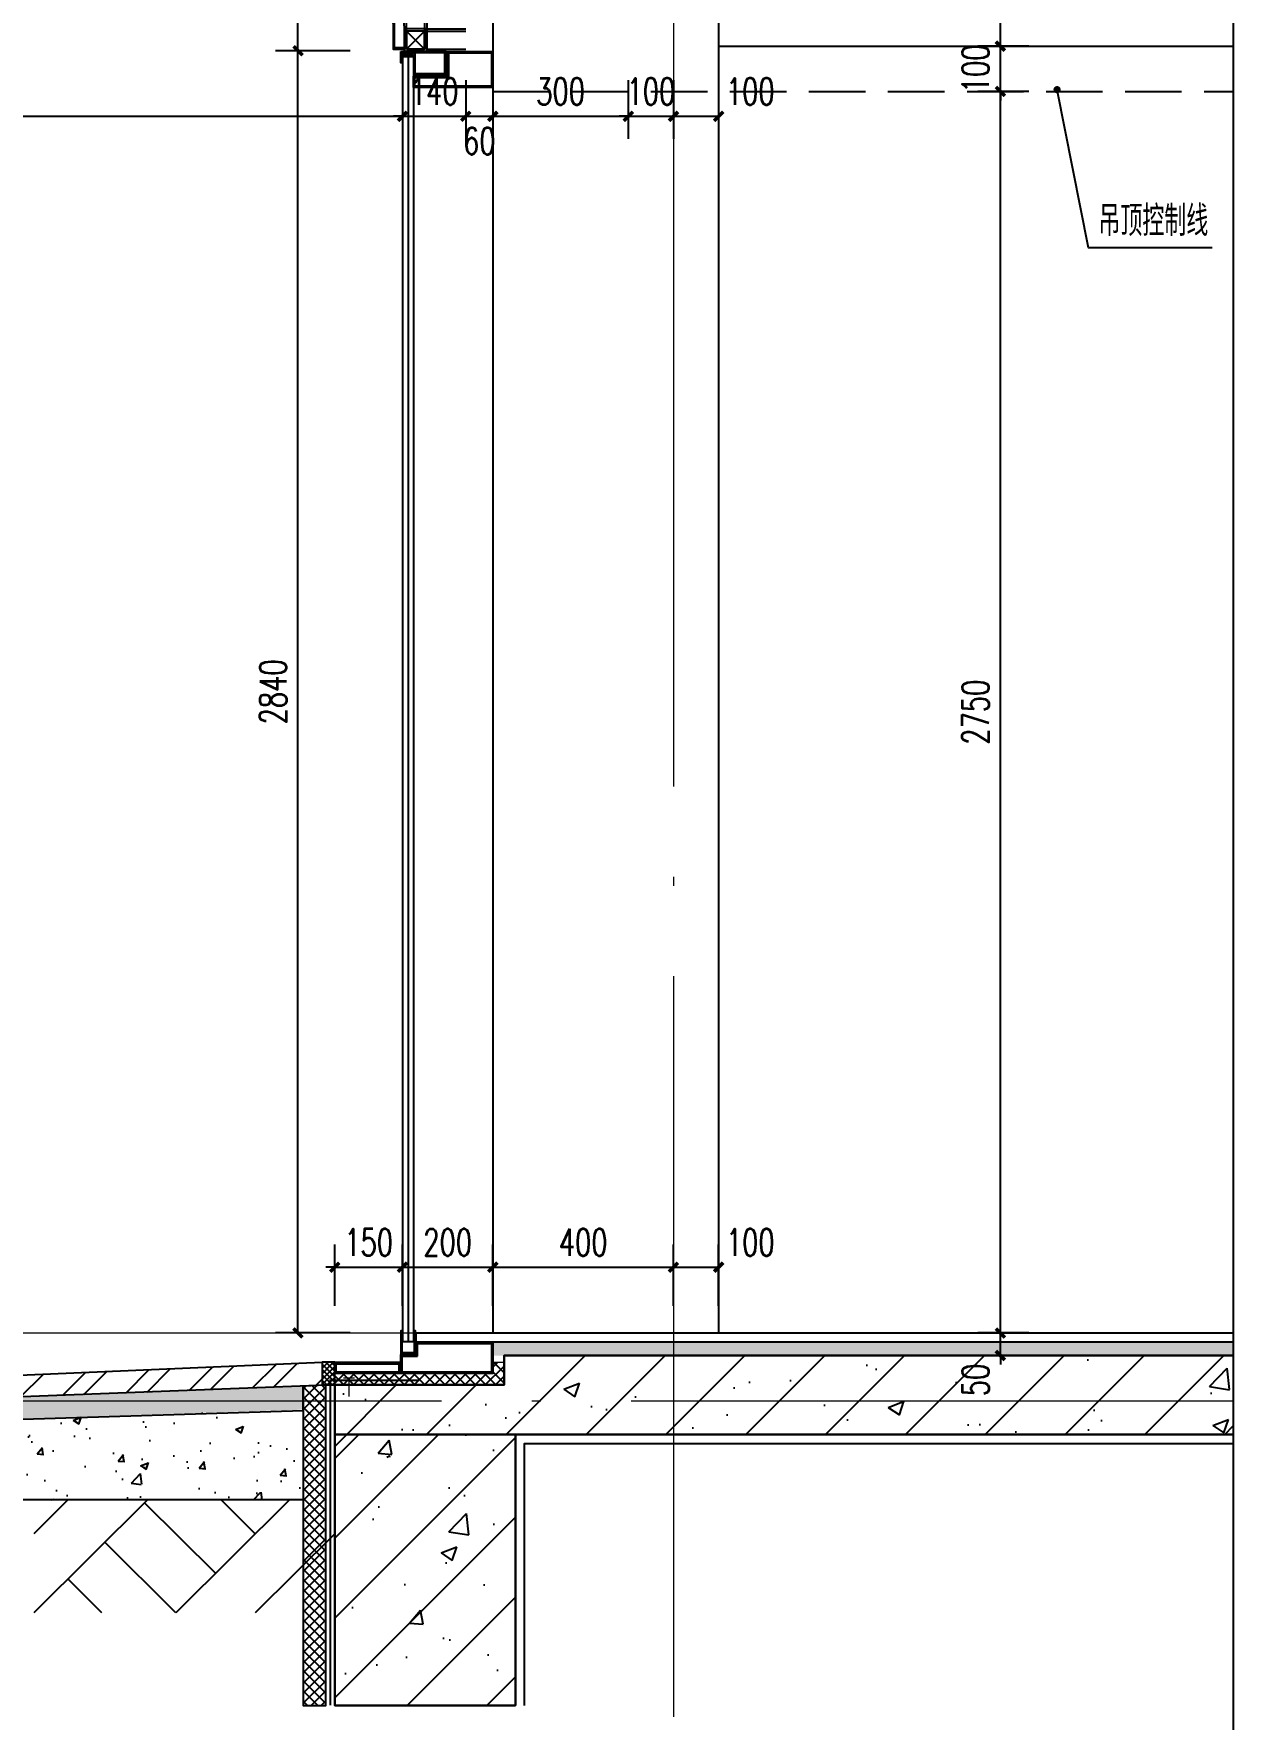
# Model space of a CAD drawing. Header units: millimetres. Extents: x -13830 to 215738, y -24143 to 193994.
# Drawn here: x 203158 to 205856, y 55273 to 59006 of the extents above; entities that cross this region are included whole.
import ezdxf

# ---------------------------------------------------------------- set-up
doc = ezdxf.new("R2010")
doc.units = ezdxf.units.MM
doc.header["$LTSCALE"] = 100
for name, pattern in [('CENTER2', [28.575, 19.05, -3.175, 3.175, -3.175]), ('DASH', [0.35, 0.25, -0.1]), ('DOTE', [2.42, 2, -0.2, 0.02, -0.2]), ('HIDDEN2', [4.7625, 3.175, -1.5875]), ('MCST Section A$0$PHANTOM', [63.5, 31.75, -6.35, 6.35, -6.35, 6.35, -6.35])]:
    doc.linetypes.add(name, pattern=pattern)
doc.layers.get('0').update_dxf_attribs({"linetype": 'CONTINUOUS'})
doc.layers.get('DEFPOINTS').update_dxf_attribs({"linetype": 'CONTINUOUS'})
for name, color, linetype in [('!20190327 修改', 52, 'CONTINUOUS'), ('A-_WIND----_E-', 4, 'CONTINUOUS'), ('A-DETL-MCUT', 2, 'CONTINUOUS'), ('A-Line', 143, 'CONTINUOUS'), ('D-HARDWARE', 8, 'CONTINUOUS'), ('D-HATCH', 8, 'CONTINUOUS'), ('D-METAL', 74, 'CONTINUOUS'), ('DIM_SYMB', 3, 'CONTINUOUS'), ('MCST Section A$0$A-_ANOT----_H-', 8, 'CONTINUOUS'), ('MCST Section A$0$A-_WIND----_E-', 4, 'CONTINUOUS'), ('MCST Section A$0$D-HARDWARE', 8, 'CONTINUOUS'), ('MCST Section A$0$D-METAL', 74, 'CONTINUOUS'), ('MCST Section A$0$D-WATERPROOFING', 142, 'CONTINUOUS'), ('MCST Section B$0$A-_FLOR----_E-', 21, 'CONTINUOUS'), ('MCST Section B$0$A-_WIND----_E-', 4, 'CONTINUOUS'), ('MCST Section B$0$D-HATCH', 8, 'CONTINUOUS'), ('PUB_DIM', 3, 'CONTINUOUS'), ('PUB_HATCH', 8, 'CONTINUOUS'), ('PUB_TEXT', 7, 'CONTINUOUS'), ('RAIL', 163, 'CONTINUOUS'), ('面层', 11, 'CONTINUOUS')]:
    doc.layers.add(name, color=color, linetype=linetype)
for name, color, linetype, lineweight in [('A-_ANOTGRID_E-', 8, 'CENTER2', 5), ('A-DETL-DIMS', 4, 'CONTINUOUS', 18), ('Sales Gallery  Section A$0$A-_WALL----_E-', 1, 'CONTINUOUS', 30)]:
    doc.layers.add(name, color=color, linetype=linetype, lineweight=lineweight)
doc.layers.add('A-_FNSH----_H-', color=7, linetype='Continuous', lineweight=13, true_color=0x007d00, plot=False)
doc.layers.add('MCST Section A$0$A-_FNSH----_H-', color=7, linetype='Continuous', lineweight=13, true_color=0x007d00, plot=False)
doc.styles.add('_TCH_DIM', font='SIMPLEX', dxfattribs={"bigfont": 'GBCBIG'})
doc.styles.add('_TCH_DIM_T3', font='SIMPLEX', dxfattribs={"width": 0.705882, "bigfont": 'GBCBIG'})
doc.dimstyles.new('_TCH_ARCH&&20', dxfattribs={"dimtxt": 59.5, "dimasz": 20, "dimexe": 50, "dimexo": 60, "dimgap": 25.25, "dimtad": 1, "dimdec": 0, "dimzin": 0, "dimdsep": 46, "dimtxsty": '_TCH_DIM_T3', "dimblk": 'ARCHTICK', "dimcen": 0.09, "dimclrt": 7, "dimazin": 2, "dimtfac": 1, "dimtdec": 0, "dimtix": 1, "dimtmove": 2, "dimatfit": 3, "dimfxl": 1, "dimtolj": 1, "dimtzin": 0, "dimarcsym": 0})

# ---------------------------------------------------------------- blocks, each defined once
blk = doc.blocks.new('MCST Section A$0$MULLION')
at = {"layer": 'MCST Section A$0$A-_WIND----_E-'}
blk.add_lwpolyline([(196129.9, -40094.1), (196156.9, -40094.1), (196156.9, -40097.1), (196132.9, -40097.1), (196132.9, -40119.1), (196129.9, -40119.1), (196129.9, -40097.1), (196129.9, -40097.1), (196129.9, -40094.1)], dxfattribs=at)
for points in [[(196157.9, -40101.1), (196157.9, -40146.1), (196229.9, -40146.1), (196229.9, -40094.1), (196157.9, -40094.1), (196157.9, -40098.1), (196133.9, -40098.1), (196133.9, -40101.1)], [(196157.9, -40149.1), (196232.9, -40149.1), (196232.9, -40094.1), (196333.4, -40094.1), (196333.4, -40174.1), (196157.9, -40174.1)]]:
    blk.add_lwpolyline(points, close=True, dxfattribs=at)
at = {"layer": 'MCST Section A$0$A-_WIND----_E-', "color": 8}
for points in [[(196160.9, -40152.1), (196235.9, -40152.1), (196235.9, -40097.1), (196330.4, -40097.1), (196330.4, -40171.1), (196160.9, -40171.1)], [(196160.9, -40143.1), (196226.9, -40143.1), (196226.9, -40097.1), (196160.9, -40097.1)]]:
    blk.add_lwpolyline(points, close=True, dxfattribs=at)
blk = doc.blocks.new('A$C3F2852F1')
at = {"color": 8}
blk.add_lwpolyline([(-12.5, 0), (-12.5, -2435.2)], dxfattribs=at)
at = {"layer": 'MCST Section B$0$A-_WIND----_E-'}
blk.add_lwpolyline([(-25, -2435.2), (-25, 0), (0, 0), (0, -2435.2)], dxfattribs=at)
at = {"xscale": -1}
blk.add_blockref('MCST Section A$0$MULLION', (196133.4, 40106.1), dxfattribs=at)
blk = doc.blocks.new('A$C06C23959')
at = {"layer": 'PUB_HATCH'}
h = blk.add_hatch(dxfattribs=at)
h.set_pattern_fill('ANSI32', color=256, scale=20)
h.set_pattern_definition([(45, (0, 0), (-67.352, 67.352), []), (45, (44.9, 0), (-67.352, 67.352), [])])
h.paths.add_polyline_path([(-27.9, 304.6), (-27.9, 253.9), (-915, 219.8), (-2000, 219.8)])
h.paths.add_polyline_path([(-2000, 219.8), (-915, 219.8), (-2000, 178)])
h = blk.add_hatch(dxfattribs=at)
h.set_pattern_fill('多孔材料', color=256, scale=3, style=0)
h.set_pattern_definition([(45, (-131551.069, 213303.25), (-6.0000061, 6.0000061), []), (135, (-131551.069, 213303.25), (-6.0000061, -6.0000061), [])])
h.paths.add_polyline_path([(-27.9, 304.8), (0, 304.8), (0, 254.8), (-27.9, 254.8)])
h = blk.add_hatch(dxfattribs=at)
h.set_pattern_fill('砂灰土', color=256, scale=5)
h.set_pattern_definition([(37.5, (0, 0), (-0.62993, 19.26824), [0, -15.2, 0, -17, 0, -16.25]), (7.5, (0, 0), (17.69777, 28.22146), [0, -8.2, 0, -13.7, 0, -5.25]), (327.5, (-12.3, 0), (31.14142, 0.05659), [0, -5, 0, -18, 0, -23.5]), (317.5, (-12.3, 0), (30.06127, 8.77676), [0, -2.5, 0, -11.8, 0, -13.5])])
h.paths.add_polyline_path([(-70, 219.8), (-70, 252.3), (-915, 219.8)])
h.paths.add_polyline_path([(-70, 200), (-70, 219.8), (-915, 219.8), (-2000, 178), (-2000, 138.6)])
h = blk.add_hatch(dxfattribs=at)
h.set_pattern_fill('混凝土', color=256, scale=25)
h.set_pattern_definition([(50, (0, 0), (179.315, -15.688), [18.75, -206.25]), (355, (0, 0), (-34.688, 188.048), [15, -165]), (100.451, (14.94, -1.3), (144.627, 172.36), [15.935, -175.286]), (46.184, (0, 50), (266.81, -41.38), [28.125, -309.375]), (96.636, (22.23, 46.55), (233.666, 243.53), [23.903, -262.928]), (351.184, (0, 50), (233.665, 243.53), [22.5, -247.5]), (21, (25, 37.5), (149.227, -100.655), [18.75, -206.25]), (326, (25, 37.5), (60.829, 181.288), [15, -165]), (71.451, (37.44, 29.11), (210.056, 80.633), [15.935, -175.286]), (37.5, (0, 0), (3.04, 83.2235), [0, -163, 0, -167.5, 0, -165.625]), (7.5, (0, 0), (65.7674, 98.603), [0, -95.5, 0, -159.25, 0, -63.125]), (327.5, (-55.75, 0), (133.4556, -5.6387), [0, -62.5, 0, -195, 0, -258.75]), (317.5, (-80.75, 0), (145.7965, 25.026), [0, -81.25, 0, -129.5, 0, -183.75])])
h.paths.add_polyline_path([(-2100, 138.6), (-70, 200), (-70, 0), (-2100, 0)])
at = {"layer": '!20190327 修改'}
blk.add_lwpolyline([(0, 304.8), (-27.9, 304.8), (-27.9, 254.8), (0, 254.8)], close=True, dxfattribs=at)
at = {"layer": 'A-Line'}
for p, q in [((0, 255), (-2000, 178)), ((-70, 197.9), (-70, 252.3)), ((-2000, 219.8), (-2000, 138.6))]:
    blk.add_line(p, q, dxfattribs=at)
blk.add_lwpolyline([(-70, 197.9), (-70, 0), (-2100, 0), (-2100, 135.5)], close=True, dxfattribs=at)
at = {"layer": 'PUB_HATCH'}
blk.add_line((-27.9, 304.6), (-2000, 219.8), dxfattribs=at)
blk = doc.blocks.new('naiss3')
at = {"layer": 'A-DETL-MCUT', "color": 4}
for points in [[(-250, 0), (250, 0)], [(-250, 0), (-250, -3)], [(-161, 66), (-170, 14)], [(-170, 14), (162, 14)], [(-162, 14), (-154, 66)], [(-75, 70), (-156, 70)], [(-155, 29), (-155, 14)], [(-151, 29), (-155, 29)], [(-153, 14), (-145, 66)], [(-146, 29), (-146, 14)], [(-138, 29), (-146, 29)], [(-140, 14), (-133, 66)], [(-134, 29), (-134, 14)], [(-134, 29), (-123, 29)], [(-125, 14), (-118, 66)], [(-125, 14), (-125, 0)], [(-119, 29), (-119, 14)], [(-119, 29), (-103, 29)], [(-116, 29), (-116, 14)], [(-115, 14), (-115, 0)], [(-103, 29), (-103, 14)], [(-73, 68), (-73, 14)], [(-71, 30), (-71, 14)], [(-71, 30), (-49, 30)], [(-68, 47), (-52, 47)], [(-68, 47), (-68, 30)], [(-65, 14), (-65, 0)], [(-55, 14), (-55, 0)], [(-52, 47), (-52, 30)], [(-49, 30), (-49, 14)], [(-38, 14), (-36, 65)], [(-24, 70), (-31, 70)], [(-22, 68), (-22, 14)], [(-13, 68), (-13, 14)], [(-9, 70), (-11, 70)], [(-7, 68), (-7, 14)], [(7, 68), (7, 14)], [(9, 70), (11, 70)], [(13, 68), (13, 14)], [(22, 68), (22, 14)], [(149, 70), (24, 70)], [(31, 29), (36, 29)], [(31, 29), (31, 14)], [(38, 14), (36, 65)], [(36, 29), (36, 14)], [(51, 29), (51, 14)], [(51, 29), (59, 29)], [(55, 14), (55, 0)], [(62, 14), (59, 65)], [(59, 29), (59, 14)], [(65, 14), (65, 0)], [(70, 29), (70, 14)], [(81, 29), (70, 29)], [(85, 14), (81, 65)], [(81, 29), (81, 14)], [(87, 29), (87, 14)], [(87, 29), (101, 29)], [(106, 14), (100, 66)], [(101, 29), (101, 14)], [(104, 29), (119, 29)], [(115, 14), (115, 0)], [(125, 14), (118, 66)], [(119, 29), (119, 14)], [(123, 29), (134, 29)], [(125, 14), (125, 0)], [(140, 14), (133, 66)], [(134, 29), (134, 14)], [(138, 29), (146, 29)], [(153, 14), (145, 66)], [(146, 29), (146, 14)], [(151, 29), (155, 29)], [(162, 14), (154, 66)], [(155, 29), (155, 14)], [(250, 0), (250, -3)], [(-250, -3), (250, -3)], [(-96, -17), (-96, -26)], [(-82, -40), (82, -40)], [(96, -17), (96, -26)]]:
    blk.add_lwpolyline(points, dxfattribs=at)
for centre, radius, start, end in [((-156, 65), 5, 90, 170.0136), ((-149, 65), 5, 90, 170.4489), ((-140, 65), 5, 90, 170.9855), ((-128, 65), 5, 90, 171.7223), ((-113, 65), 5, 90, 172.6451), ((-75, 68), 2, 0, 90), ((-31, 65), 5, 90, 177.7562), ((-24, 68), 2, 0, 90), ((-11, 68), 2, 90, 180), ((-9, 68), 2, 0, 90), ((9, 68), 2, 90, 180), ((11, 68), 2, 0, 90), ((24, 68), 2, 90, 180), ((31, 65), 5, 2.2438, 90), ((54, 65), 5, 3.6808, 90), ((76, 65), 5, 5.0314, 90), ((95, 65), 5, 6.2652, 90), ((113, 65), 5, 7.3549, 90), ((128, 65), 5, 8.2777, 90), ((140, 65), 5, 9.0145, 90), ((149, 65), 5, 9.5511, 90), ((-110, -17), 14, 0, 90), ((-82, -26), 14, 180, 270), ((82, -26), 14, 270, 0), ((110, -17), 14, 90, 180)]:
    blk.add_arc(centre, radius, start, end, dxfattribs=at)
blk = doc.blocks.new('A$C19D102CC')
at = {"layer": 'MCST Section A$0$A-_ANOT----_H-'}
h = blk.add_hatch(dxfattribs=at)
h.set_pattern_fill('ANSI31', color=256, scale=3)
h.set_pattern_definition([(45, (-513855.472, 185551.817), (-6.73519209, 6.73519209), [])])
edge = h.paths.add_edge_path(flags=16)
edge.add_line((-1724, -53.9), (-1510, -53.9))
edge.add_arc((-1510, -73.9), 20, 360, 450, ccw=False)
edge.add_line((-1490, -73.9), (-1490, -237.9))
edge.add_arc((-1510, -237.9), 20, 270, 360, ccw=False)
edge.add_line((-1510, -257.9), (-1724, -257.9))
edge.add_arc((-1724, -237.9), 20, 180, 270, ccw=False)
edge.add_line((-1744, -237.9), (-1744, -73.9))
edge.add_arc((-1724, -73.9), 20, 450, 540, ccw=False)
edge = h.paths.add_edge_path()
edge.add_line((-1724, -33.9), (-1510, -33.9))
edge.add_arc((-1510, -73.9), 40, 360, 450, ccw=False)
edge.add_line((-1470, -73.9), (-1470, -237.9))
edge.add_arc((-1510, -237.9), 40, 270, 360, ccw=False)
edge.add_line((-1510, -277.9), (-1724, -277.9))
edge.add_arc((-1724, -237.9), 40, 180, 270, ccw=False)
edge.add_line((-1764, -237.9), (-1764, -73.9))
edge.add_arc((-1724, -73.9), 40, 450, 540, ccw=False)
at = {"color": 8, "linetype": 'HIDDEN2', "ltscale": 0.08}
for points in [[(-349, -210.9), (-349, -227.4, 0.414214), (-254, -322.4), (-148.3, -322.4, -0.414214), (-128.3, -342.4), (-128.3, -537.7)], [(-274, -210.9), (-274, -227.4, 0.118635), (-254, -261), (-138.5, -261, -0.358436), (-87.1, -342.4), (-87.1, -537.7)]]:
    blk.add_lwpolyline(points, format="xyb", dxfattribs=at)
at = {"layer": 'D-HARDWARE'}
for p, q in [((-153, -359, 0), (-193, -399, 0)), ((-193, -359, 0), (-153, -399, 0)), ((-151, -647.4, 0), (-191, -687.4, 0)), ((-191, -647.4, 0), (-151, -687.4, 0))]:
    blk.add_line(p, q, dxfattribs=at)
for points in [[(-196, -692.4), (-198, -354), (-148, -354), (-146, -692.4)], [(-198, -404), (-148, -404), (-148, -354), (-198, -354)], [(-191, -687.4), (-193, -359), (-153, -359), (-151, -687.4)], [(-193, -399), (-153, -399), (-153, -359), (-193, -359)], [(-196, -692.4), (-146, -692.4), (-146, -642.4), (-196, -642.4)], [(-191, -687.4), (-151, -687.4), (-151, -647.4), (-191, -647.4)]]:
    blk.add_lwpolyline(points, close=True, dxfattribs=at)
for points in [[(-148, -354), (-62, -354)], [(-148, -359), (-62, -359)], [(-148, -399), (-62, -399)], [(-148, -404), (-62, -404)], [(-146, -642.4), (-60, -642.4)], [(-146, -647.4), (-60, -647.4)], [(-146, -687.4), (-60, -687.4)], [(-146, -692.4), (-60, -692.4)]]:
    blk.add_lwpolyline(points, dxfattribs=at)
at = {"layer": 'D-METAL'}
blk.add_lwpolyline([(-2217, -212.5), (-2217, -180.8), (-2362, -180.8), (-2362, -195.8), (-2232, -195.8), (-2232, -330.8), (-2217, -330.8), (-2217, -299.5), (-2201, -299.5), (-2201, -293.5), (-2217, -293.5), (-2217, -218.5), (-2201, -218.5), (-2201, -212.5)], close=True, dxfattribs=at)
blk.add_lwpolyline([(-2217, -222.5), (-2180, -222.5), (-2180, -289.5), (-2217, -289.5), (-2217, -293.5), (-2179, -293.5, 0.414214), (-2176, -290.5), (-2176, -221.5, 0.414214), (-2179, -218.5), (-2217, -218.5)], format="xyb", close=True, dxfattribs=at)
at = {"layer": 'MCST Section A$0$A-_FNSH----_H-'}
for centre, start, end in [((-430.5, -338.1), 44.0072, 135.9928), ((-230.2, -338.3), 314.0072, 45.9928)]:
    blk.add_arc(centre, 10.4, start, end, dxfattribs=at)
at = {"layer": 'MCST Section A$0$D-HARDWARE'}
for p, q in [((-1231, -160.9, 0), (-1371, -300.9, 0)), ((-1371, -160.9, 0), (-1231, -300.9, 0)), ((-425, -160.9, 0), (-565, -300.9, 0)), ((-565, -160.9, 0), (-425, -300.9, 0))]:
    blk.add_line(p, q, dxfattribs=at)
for points in [[(-69, -108.9), (-213, -209.9)], [(-69, -209.9), (-213, -108.9)]]:
    blk.add_lwpolyline(points, dxfattribs=at)
for points in [[(-420, -305.9), (-1376, -305.9), (-1376, -155.9), (-420, -155.9)], [(-1376, -305.9), (-1226, -305.9), (-1226, -155.9), (-1376, -155.9)], [(-425, -300.9), (-1371, -300.9), (-1371, -160.9), (-425, -160.9)], [(-1371, -300.9), (-1231, -300.9), (-1231, -160.9), (-1371, -160.9)], [(-570, -305.9), (-420, -305.9), (-420, -155.9), (-570, -155.9)], [(-565, -300.9), (-425, -300.9), (-425, -160.9), (-565, -160.9)]]:
    blk.add_lwpolyline(points, close=True, dxfattribs=at)
at = {"layer": 'MCST Section A$0$D-METAL', "color": 8}
for p, q in [((-2362, -195.8), (-2362, -180.8)), ((-2232, -330.8), (-2232, -195.8))]:
    blk.add_line(p, q, dxfattribs=at)
at = {"layer": 'MCST Section A$0$D-METAL'}
for points in [[(-1417, -330.9), (-1417, 19.1), (-1817, 19.1), (-1817, -180.9), (-2200, -180.9), (-2200, -217.5), (-2197, -217.5), (-2197, -183.9), (-1814, -183.9), (-1814, 16.1), (-1420, 16.1), (-1420, -327.9), (-2197, -327.9), (-2197, -294.5), (-2200, -294.5), (-2200, -330.9)], [(-216, -105.9), (-66, -105.9), (-66, -212.9), (-216, -212.9)], [(-213, -108.9), (-69, -108.9), (-69, -209.9), (-213, -209.9)], [(-65, -330.8), (-423, -330.8), (-423, -311.9), (-420, -311.9), (-420, -327.8), (-65, -327.8)], [(-196, -687.4), (-196, -684.4), (-218, -684.4), (-220, -349), (-198, -349), (-198, -332), (-201, -332), (-201, -346), (-223, -346), (-221, -687.4)]]:
    blk.add_lwpolyline(points, close=True, dxfattribs=at)
for points in [[(-1724, -33.9), (-1510, -33.9, -0.414214), (-1470, -73.9), (-1470, -237.9, -0.414214), (-1510, -277.9), (-1724, -277.9, -0.414214), (-1764, -237.9), (-1764, -73.9, -0.414214)], [(-1724, -53.9), (-1510, -53.9, -0.414214), (-1490, -73.9), (-1490, -237.9, -0.414214), (-1510, -257.9), (-1724, -257.9, -0.414214), (-1744, -237.9), (-1744, -73.9, -0.414214)]]:
    blk.add_lwpolyline(points, format="xyb", close=True, dxfattribs=at)
for points in [[(-440, -150.9), (-415, -150.9), (-415, -210.9), (-223, -210.9), (-223, -100.9), (-188, -100.9), (-188, -103.9), (-220, -103.9), (-220, -213.9), (-418, -213.9), (-418, -153.9), (-440, -153.9), (-440, -150.9)], [(-1416, -161.2), (-1413, -161.2), (-1413, -133.9), (-343, -133.9), (-343, -148.9), (-340, -148.9), (-340, -130.9), (-1416, -130.9), (-1416, -161.2)], [(-1416, -308.9), (-1416, -305.9), (-1389, -305.9), (-1389, -327.9), (-441, -327.9), (-441, -307.8), (-420, -307.8), (-420, -310.9), (-438, -310.8), (-438, -330.9), (-1392, -330.9), (-1392, -308.9), (-1416, -308.9)]]:
    blk.add_lwpolyline(points, dxfattribs=at)
at = {"layer": 'A-DETL-DIMS', "xscale": -0.3499999999985448, "yscale": 0.3499999999985448, "zscale": 0.3499999999985448}
blk.add_blockref('naiss3', (-312.2, -209.9), dxfattribs=at)
blk = doc.blocks.new('_ArchTick')
at = {"color": 0, "linetype": 'ByBlock', "const_width": 0.4}
blk.add_lwpolyline([(-0.5, -0.5), (0.5, 0.5)], dxfattribs=at)
blk = doc.blocks.new('*D360')
at = {"layer": 'DEFPOINTS', "color": 0, "transparency": 16777216}
for p in [(203743.1, 58968.7), (203918.9, 58968.7), (203918.9, 56128.7)]:
    blk.add_point(p, dxfattribs=at)
at = {"layer": 'PUB_DIM', "color": 0, "lineweight": -2, "transparency": 16777216}
for p, q in [((203858.9, 58968.7), (203693.1, 58968.7)), ((203743.1, 56128.7), (203743.1, 58968.7)), ((203858.9, 56128.7), (203693.1, 56128.7))]:
    blk.add_line(p, q, dxfattribs=at)
at = {"layer": 'PUB_DIM', "color": 0, "lineweight": -2, "transparency": 16777216, "xscale": 20, "yscale": 20, "zscale": 20}
for p, rotation in [((203743.1, 58968.7), 90), ((203743.1, 56128.7), 270)]:
    blk.add_blockref('_ArchTick', p, dxfattribs=dict(at, rotation=rotation))
at = {"layer": 'PUB_DIM', "color": 7, "transparency": 16777216, "insert": (203688.1, 57548.7), "char_height": 59.5, "attachment_point": 5, "rotation": 90, "style": '_TCH_DIM_T3'}
blk.add_mtext('\\A1;2840', dxfattribs=at)
blk = doc.blocks.new('*D361')
at = {"layer": 'DEFPOINTS', "color": 0, "transparency": 16777216}
for p in [(203743.1, 59328.8), (203918.9, 59328.8), (203918.9, 58968.7)]:
    blk.add_point(p, dxfattribs=at)
at = {"layer": 'PUB_DIM', "color": 0, "lineweight": -2, "transparency": 16777216}
for p, q in [((203858.9, 59328.8), (203693.1, 59328.8)), ((203743.1, 58968.7), (203743.1, 59328.8)), ((203858.9, 58968.7), (203693.1, 58968.7))]:
    blk.add_line(p, q, dxfattribs=at)
at = {"layer": 'PUB_DIM', "color": 0, "lineweight": -2, "transparency": 16777216, "xscale": 20, "yscale": 20, "zscale": 20}
for p, rotation in [((203743.1, 59328.8), 90), ((203743.1, 58968.7), 270)]:
    blk.add_blockref('_ArchTick', p, dxfattribs=dict(at, rotation=rotation))
at = {"layer": 'PUB_DIM', "color": 7, "transparency": 16777216, "insert": (203688.1, 59148.7), "char_height": 59.5, "attachment_point": 5, "rotation": 90, "style": '_TCH_DIM_T3'}
blk.add_mtext('\\A1;360', dxfattribs=at)
blk = doc.blocks.new('*D372')
at = {"layer": 'DEFPOINTS', "color": 0, "transparency": 16777216}
for p in [(204574.6, 58963.9), (204674.6, 58963.9), (204674.6, 58823.5)]:
    blk.add_point(p, dxfattribs=at)
at = {"layer": 'PUB_DIM', "color": 0, "lineweight": -2, "transparency": 16777216}
for p, q in [((204574.6, 58903.9), (204574.6, 58773.5)), ((204674.6, 58903.9), (204674.6, 58773.5)), ((204574.6, 58823.5), (204674.6, 58823.5))]:
    blk.add_line(p, q, dxfattribs=at)
at = {"layer": 'PUB_DIM', "color": 0, "lineweight": -2, "transparency": 16777216, "xscale": 20, "yscale": 20, "zscale": 20, "rotation": 180}
blk.add_blockref('_ArchTick', (204574.6, 58823.5), dxfattribs=at)
at = {"layer": 'PUB_DIM', "color": 0, "lineweight": -2, "transparency": 16777216, "xscale": 20, "yscale": 20, "zscale": 20}
blk.add_blockref('_ArchTick', (204674.6, 58823.5), dxfattribs=at)
at = {"layer": 'PUB_DIM', "color": 7, "transparency": 16777216, "insert": (204744.6, 58878.5), "char_height": 59.5, "attachment_point": 5, "style": '_TCH_DIM_T3'}
blk.add_mtext('\\A1;100', dxfattribs=at)
blk = doc.blocks.new('*D373')
at = {"layer": 'DEFPOINTS', "color": 0, "transparency": 16777216}
for p in [(204474.6, 58963.9), (204574.6, 58963.9), (204574.6, 58823.5)]:
    blk.add_point(p, dxfattribs=at)
at = {"layer": 'PUB_DIM', "color": 0, "lineweight": -2, "transparency": 16777216}
for p, q in [((204474.6, 58903.9), (204474.6, 58773.5)), ((204574.6, 58903.9), (204574.6, 58773.5)), ((204474.6, 58823.5), (204454.6, 58823.5)), ((204474.6, 58823.5), (204574.6, 58823.5)), ((204574.6, 58823.5), (204594.6, 58823.5))]:
    blk.add_line(p, q, dxfattribs=at)
at = {"layer": 'PUB_DIM', "color": 0, "lineweight": -2, "transparency": 16777216, "xscale": 20, "yscale": 20, "zscale": 20}
blk.add_blockref('_ArchTick', (204474.6, 58823.5), dxfattribs=at)
at = {"layer": 'PUB_DIM', "color": 0, "lineweight": -2, "transparency": 16777216, "xscale": 20, "yscale": 20, "zscale": 20, "rotation": 180}
blk.add_blockref('_ArchTick', (204574.6, 58823.5), dxfattribs=at)
at = {"layer": 'PUB_DIM', "color": 7, "transparency": 16777216, "insert": (204524.6, 58878.5), "char_height": 59.5, "attachment_point": 5, "style": '_TCH_DIM_T3'}
blk.add_mtext('\\A1;100', dxfattribs=at)
blk = doc.blocks.new('*D374')
at = {"layer": 'DEFPOINTS', "color": 0, "transparency": 16777216}
for p in [(204174.6, 58963.9), (204474.6, 58963.9), (204474.6, 58823.5)]:
    blk.add_point(p, dxfattribs=at)
at = {"layer": 'PUB_DIM', "color": 0, "lineweight": -2, "transparency": 16777216}
for p, q in [((204174.6, 58903.9), (204174.6, 58773.5)), ((204474.6, 58903.9), (204474.6, 58773.5)), ((204174.6, 58823.5), (204474.6, 58823.5))]:
    blk.add_line(p, q, dxfattribs=at)
at = {"layer": 'PUB_DIM', "color": 0, "lineweight": -2, "transparency": 16777216, "xscale": 20, "yscale": 20, "zscale": 20, "rotation": 180}
blk.add_blockref('_ArchTick', (204174.6, 58823.5), dxfattribs=at)
at = {"layer": 'PUB_DIM', "color": 0, "lineweight": -2, "transparency": 16777216, "xscale": 20, "yscale": 20, "zscale": 20}
blk.add_blockref('_ArchTick', (204474.6, 58823.5), dxfattribs=at)
at = {"layer": 'PUB_DIM', "color": 7, "transparency": 16777216, "insert": (204324.6, 58878.5), "char_height": 59.5, "attachment_point": 5, "style": '_TCH_DIM_T3'}
blk.add_mtext('\\A1;300', dxfattribs=at)
blk = doc.blocks.new('*D375')
at = {"layer": 'DEFPOINTS', "color": 0, "transparency": 16777216}
for p in [(204114.6, 58963.9), (204174.6, 58963.9), (204174.6, 58823.5)]:
    blk.add_point(p, dxfattribs=at)
at = {"layer": 'PUB_DIM', "color": 0, "lineweight": -2, "transparency": 16777216}
for p, q in [((204114.6, 58903.9), (204114.6, 58773.5)), ((204174.6, 58903.9), (204174.6, 58773.5)), ((204114.6, 58823.5), (204174.6, 58823.5))]:
    blk.add_line(p, q, dxfattribs=at)
at = {"layer": 'PUB_DIM', "color": 0, "lineweight": -2, "transparency": 16777216, "xscale": 20, "yscale": 20, "zscale": 20, "rotation": 180}
blk.add_blockref('_ArchTick', (204114.6, 58823.5), dxfattribs=at)
at = {"layer": 'PUB_DIM', "color": 0, "lineweight": -2, "transparency": 16777216, "xscale": 20, "yscale": 20, "zscale": 20}
blk.add_blockref('_ArchTick', (204174.6, 58823.5), dxfattribs=at)
at = {"layer": 'PUB_DIM', "color": 7, "transparency": 16777216, "insert": (204144.6, 58768.5), "char_height": 59.5, "attachment_point": 5, "style": '_TCH_DIM_T3'}
blk.add_mtext('\\A1;60', dxfattribs=at)
blk = doc.blocks.new('*D376')
at = {"layer": 'DEFPOINTS', "color": 0, "transparency": 16777216}
for p in [(203974.6, 58963.9), (204114.6, 58963.9), (204114.6, 58823.5)]:
    blk.add_point(p, dxfattribs=at)
at = {"layer": 'PUB_DIM', "color": 0, "lineweight": -2, "transparency": 16777216}
for p, q in [((203974.6, 58903.9), (203974.6, 58773.5)), ((204114.6, 58903.9), (204114.6, 58773.5)), ((203974.6, 58823.5), (203954.6, 58823.5)), ((203974.6, 58823.5), (204114.6, 58823.5)), ((204114.6, 58823.5), (204134.6, 58823.5))]:
    blk.add_line(p, q, dxfattribs=at)
at = {"layer": 'PUB_DIM', "color": 0, "lineweight": -2, "transparency": 16777216, "xscale": 20, "yscale": 20, "zscale": 20}
blk.add_blockref('_ArchTick', (203974.6, 58823.5), dxfattribs=at)
at = {"layer": 'PUB_DIM', "color": 0, "lineweight": -2, "transparency": 16777216, "xscale": 20, "yscale": 20, "zscale": 20, "rotation": 180}
blk.add_blockref('_ArchTick', (204114.6, 58823.5), dxfattribs=at)
at = {"layer": 'PUB_DIM', "color": 7, "transparency": 16777216, "insert": (204044.6, 58878.5), "char_height": 59.5, "attachment_point": 5, "style": '_TCH_DIM_T3'}
blk.add_mtext('\\A1;140', dxfattribs=at)
blk = doc.blocks.new('*D377')
at = {"layer": 'DEFPOINTS', "color": 0, "transparency": 16777216}
for p in [(201974.6, 58963.9), (203974.6, 58963.9), (203974.6, 58823.5)]:
    blk.add_point(p, dxfattribs=at)
at = {"layer": 'PUB_DIM', "color": 0, "lineweight": -2, "transparency": 16777216}
for p, q in [((201974.6, 58903.9), (201974.6, 58773.5)), ((203974.6, 58903.9), (203974.6, 58773.5)), ((201974.6, 58823.5), (203974.6, 58823.5))]:
    blk.add_line(p, q, dxfattribs=at)
at = {"layer": 'PUB_DIM', "color": 0, "lineweight": -2, "transparency": 16777216, "xscale": 20, "yscale": 20, "zscale": 20, "rotation": 180}
blk.add_blockref('_ArchTick', (201974.6, 58823.5), dxfattribs=at)
at = {"layer": 'PUB_DIM', "color": 0, "lineweight": -2, "transparency": 16777216, "xscale": 20, "yscale": 20, "zscale": 20}
blk.add_blockref('_ArchTick', (203974.6, 58823.5), dxfattribs=at)
at = {"layer": 'PUB_DIM', "color": 7, "transparency": 16777216, "insert": (202974.6, 58878.5), "char_height": 59.5, "attachment_point": 5, "style": '_TCH_DIM_T3'}
blk.add_mtext('\\A1;2000', dxfattribs=at)
blk = doc.blocks.new('*D379')
at = {"layer": 'DEFPOINTS', "color": 0, "transparency": 16777216}
for p in [(204674.6, 56274.4), (204574.6, 56128.7), (204674.6, 56128.7)]:
    blk.add_point(p, dxfattribs=at)
at = {"layer": 'PUB_DIM', "color": 0, "lineweight": -2, "transparency": 16777216}
for p, q in [((204574.6, 56188.7), (204574.6, 56324.4)), ((204674.6, 56188.7), (204674.6, 56324.4)), ((204574.6, 56274.4), (204674.6, 56274.4))]:
    blk.add_line(p, q, dxfattribs=at)
at = {"layer": 'PUB_DIM', "color": 0, "lineweight": -2, "transparency": 16777216, "xscale": 20, "yscale": 20, "zscale": 20, "rotation": 180}
blk.add_blockref('_ArchTick', (204574.6, 56274.4), dxfattribs=at)
at = {"layer": 'PUB_DIM', "color": 0, "lineweight": -2, "transparency": 16777216, "xscale": 20, "yscale": 20, "zscale": 20}
blk.add_blockref('_ArchTick', (204674.6, 56274.4), dxfattribs=at)
at = {"layer": 'PUB_DIM', "color": 7, "transparency": 16777216, "insert": (204744.6, 56329.4), "char_height": 59.5, "attachment_point": 5, "style": '_TCH_DIM_T3'}
blk.add_mtext('\\A1;100', dxfattribs=at)
blk = doc.blocks.new('*D380')
at = {"layer": 'DEFPOINTS', "color": 0, "transparency": 16777216}
for p in [(204574.6, 56274.4), (204174.6, 56128.7), (204574.6, 56128.7)]:
    blk.add_point(p, dxfattribs=at)
at = {"layer": 'PUB_DIM', "color": 0, "lineweight": -2, "transparency": 16777216}
for p, q in [((204174.6, 56188.7), (204174.6, 56324.4)), ((204574.6, 56188.7), (204574.6, 56324.4)), ((204174.6, 56274.4), (204574.6, 56274.4))]:
    blk.add_line(p, q, dxfattribs=at)
at = {"layer": 'PUB_DIM', "color": 0, "lineweight": -2, "transparency": 16777216, "xscale": 20, "yscale": 20, "zscale": 20, "rotation": 180}
blk.add_blockref('_ArchTick', (204174.6, 56274.4), dxfattribs=at)
at = {"layer": 'PUB_DIM', "color": 0, "lineweight": -2, "transparency": 16777216, "xscale": 20, "yscale": 20, "zscale": 20}
blk.add_blockref('_ArchTick', (204574.6, 56274.4), dxfattribs=at)
at = {"layer": 'PUB_DIM', "color": 7, "transparency": 16777216, "insert": (204374.6, 56329.4), "char_height": 59.5, "attachment_point": 5, "style": '_TCH_DIM_T3'}
blk.add_mtext('\\A1;400', dxfattribs=at)
blk = doc.blocks.new('*D381')
at = {"layer": 'DEFPOINTS', "color": 0, "transparency": 16777216}
for p in [(204174.6, 56274.4), (203974.6, 56128.7), (204174.6, 56128.7)]:
    blk.add_point(p, dxfattribs=at)
at = {"layer": 'PUB_DIM', "color": 0, "lineweight": -2, "transparency": 16777216}
for p, q in [((203974.6, 56188.7), (203974.6, 56324.4)), ((204174.6, 56188.7), (204174.6, 56324.4)), ((203974.6, 56274.4), (204174.6, 56274.4))]:
    blk.add_line(p, q, dxfattribs=at)
at = {"layer": 'PUB_DIM', "color": 0, "lineweight": -2, "transparency": 16777216, "xscale": 20, "yscale": 20, "zscale": 20, "rotation": 180}
blk.add_blockref('_ArchTick', (203974.6, 56274.4), dxfattribs=at)
at = {"layer": 'PUB_DIM', "color": 0, "lineweight": -2, "transparency": 16777216, "xscale": 20, "yscale": 20, "zscale": 20}
blk.add_blockref('_ArchTick', (204174.6, 56274.4), dxfattribs=at)
at = {"layer": 'PUB_DIM', "color": 7, "transparency": 16777216, "insert": (204074.6, 56329.4), "char_height": 59.5, "attachment_point": 5, "style": '_TCH_DIM_T3'}
blk.add_mtext('\\A1;200', dxfattribs=at)
blk = doc.blocks.new('*D382')
at = {"layer": 'DEFPOINTS', "color": 0, "transparency": 16777216}
for p in [(203974.6, 56274.4), (203824.6, 56128.7), (203974.6, 56128.7)]:
    blk.add_point(p, dxfattribs=at)
at = {"layer": 'PUB_DIM', "color": 0, "lineweight": -2, "transparency": 16777216}
for p, q in [((203824.6, 56188.7), (203824.6, 56324.4)), ((203974.6, 56188.7), (203974.6, 56324.4)), ((203824.6, 56274.4), (203804.6, 56274.4)), ((203824.6, 56274.4), (203974.6, 56274.4)), ((203974.6, 56274.4), (203994.6, 56274.4))]:
    blk.add_line(p, q, dxfattribs=at)
at = {"layer": 'PUB_DIM', "color": 0, "lineweight": -2, "transparency": 16777216, "xscale": 20, "yscale": 20, "zscale": 20}
blk.add_blockref('_ArchTick', (203824.6, 56274.4), dxfattribs=at)
at = {"layer": 'PUB_DIM', "color": 0, "lineweight": -2, "transparency": 16777216, "xscale": 20, "yscale": 20, "zscale": 20, "rotation": 180}
blk.add_blockref('_ArchTick', (203974.6, 56274.4), dxfattribs=at)
at = {"layer": 'PUB_DIM', "color": 7, "transparency": 16777216, "insert": (203899.6, 56329.4), "char_height": 59.5, "attachment_point": 5, "style": '_TCH_DIM_T3'}
blk.add_mtext('\\A1;150', dxfattribs=at)
blk = doc.blocks.new('*D397')
at = {"layer": 'DEFPOINTS', "color": 0, "transparency": 16777216}
for p in [(205298.5, 59558.7), (205421.7, 59558.7), (205421.7, 58978.7)]:
    blk.add_point(p, dxfattribs=at)
at = {"layer": 'PUB_DIM', "color": 0, "lineweight": -2, "transparency": 16777216}
for p, q in [((205361.7, 59558.7), (205248.5, 59558.7)), ((205298.5, 58978.7), (205298.5, 59558.7)), ((205361.7, 58978.7), (205248.5, 58978.7))]:
    blk.add_line(p, q, dxfattribs=at)
at = {"layer": 'PUB_DIM', "color": 0, "lineweight": -2, "transparency": 16777216, "xscale": 20, "yscale": 20, "zscale": 20}
for p, rotation in [((205298.5, 59558.7), 90), ((205298.5, 58978.7), 270)]:
    blk.add_blockref('_ArchTick', p, dxfattribs=dict(at, rotation=rotation))
at = {"layer": 'PUB_DIM', "color": 7, "transparency": 16777216, "insert": (205243.5, 59268.7), "char_height": 59.5, "attachment_point": 5, "rotation": 90, "style": '_TCH_DIM_T3'}
blk.add_mtext('\\A1;580', dxfattribs=at)
blk = doc.blocks.new('*D398')
at = {"layer": 'DEFPOINTS', "color": 0, "transparency": 16777216}
for p in [(205298.5, 58978.7), (205421.7, 58978.7), (205421.7, 58878.7)]:
    blk.add_point(p, dxfattribs=at)
at = {"layer": 'PUB_DIM', "color": 0, "lineweight": -2, "transparency": 16777216}
for p, q in [((205298.5, 58978.7), (205298.5, 58998.7)), ((205361.7, 58978.7), (205248.5, 58978.7)), ((205298.5, 58878.7), (205298.5, 58978.7)), ((205361.7, 58878.7), (205248.5, 58878.7)), ((205298.5, 58878.7), (205298.5, 58858.7))]:
    blk.add_line(p, q, dxfattribs=at)
at = {"layer": 'PUB_DIM', "color": 0, "lineweight": -2, "transparency": 16777216, "xscale": 20, "yscale": 20, "zscale": 20}
for p, rotation in [((205298.5, 58978.7), 270), ((205298.5, 58878.7), 90)]:
    blk.add_blockref('_ArchTick', p, dxfattribs=dict(at, rotation=rotation))
at = {"layer": 'PUB_DIM', "color": 7, "transparency": 16777216, "insert": (205243.5, 58928.7), "char_height": 59.5, "attachment_point": 5, "rotation": 90, "style": '_TCH_DIM_T3'}
blk.add_mtext('\\A1;100', dxfattribs=at)
blk = doc.blocks.new('*D399')
at = {"layer": 'DEFPOINTS', "color": 0, "transparency": 16777216}
for p in [(205298.5, 58878.7), (205421.7, 58878.7), (205421.7, 56128.7)]:
    blk.add_point(p, dxfattribs=at)
at = {"layer": 'PUB_DIM', "color": 0, "lineweight": -2, "transparency": 16777216}
for p, q in [((205361.7, 58878.7), (205248.5, 58878.7)), ((205298.5, 56128.7), (205298.5, 58878.7)), ((205361.7, 56128.7), (205248.5, 56128.7))]:
    blk.add_line(p, q, dxfattribs=at)
at = {"layer": 'PUB_DIM', "color": 0, "lineweight": -2, "transparency": 16777216, "xscale": 20, "yscale": 20, "zscale": 20}
for p, rotation in [((205298.5, 58878.7), 90), ((205298.5, 56128.7), 270)]:
    blk.add_blockref('_ArchTick', p, dxfattribs=dict(at, rotation=rotation))
at = {"layer": 'PUB_DIM', "color": 7, "transparency": 16777216, "insert": (205243.5, 57503.7), "char_height": 59.5, "attachment_point": 5, "rotation": 90, "style": '_TCH_DIM_T3'}
blk.add_mtext('\\A1;2750', dxfattribs=at)
blk = doc.blocks.new('*D400')
at = {"layer": 'DEFPOINTS', "color": 0, "transparency": 16777216}
for p in [(205298.5, 56128.7), (205421.7, 56128.7), (205421.7, 56078.7)]:
    blk.add_point(p, dxfattribs=at)
at = {"layer": 'PUB_DIM', "color": 0, "lineweight": -2, "transparency": 16777216}
for p, q in [((205361.7, 56128.7), (205248.5, 56128.7)), ((205298.5, 56128.7), (205298.5, 56148.7)), ((205298.5, 56078.7), (205298.5, 56128.7)), ((205361.7, 56078.7), (205248.5, 56078.7)), ((205298.5, 56078.7), (205298.5, 56058.7))]:
    blk.add_line(p, q, dxfattribs=at)
at = {"layer": 'PUB_DIM', "color": 0, "lineweight": -2, "transparency": 16777216, "xscale": 20, "yscale": 20, "zscale": 20}
for p, rotation in [((205298.5, 56128.7), 270), ((205298.5, 56078.7), 90)]:
    blk.add_blockref('_ArchTick', p, dxfattribs=dict(at, rotation=rotation))
at = {"layer": 'PUB_DIM', "color": 7, "transparency": 16777216, "insert": (205243.5, 56024.7), "char_height": 59.5, "attachment_point": 5, "rotation": 90, "style": '_TCH_DIM_T3'}
blk.add_mtext('\\A1;50', dxfattribs=at)
blk = doc.blocks.new('$LinePat$素土夯实')
at = {"color": 0}
for p, q in [((0, -210), (210, 0)), ((120, -300), (420, 0)), ((420, 0), (607.5, -187.5)), ((495, -300), (795, 0)), ((615, 0), (705, -90)), ((315, -105), (502.5, -292.5)), ((210, -210), (300, -300)), ((705, -300), (795, -210))]:
    blk.add_line(p, q, dxfattribs=at)

msp = doc.modelspace()

# ---------------------------------------------------------------- hatches: boundary and pattern name
at = {"layer": 'D-HATCH'}
h = msp.add_hatch(dxfattribs=at)
h.set_pattern_fill('ANSI37', color=254, scale=5, style=0)
h.set_pattern_definition([(45, (-147205.42, 438247.647), (-11.22532015, 11.22532015), []), (135, (-147205.42, 438247.647), (-11.22532015, -11.22532015), [])])
h.paths.add_polyline_path([(203824.6, 56013.7), (203824.6, 56038.7), (204174.6, 56038.7), (204174.6, 56063.7), (204199.6, 56063.7), (204199.6, 56013.7)])
h = msp.add_hatch(dxfattribs=at)
h.set_pattern_fill('ANSI37', color=254, scale=10, style=0)
h.set_pattern_definition([(45, (80188.713, 13575.217), (-11.2253202, 11.2253202), []), (135, (80188.713, 13575.217), (-11.2253202, -11.2253202), [])])
h.paths.add_polyline_path([(203804.5, 56013.1), (203754.5, 56011.2), (203754.6, 55303.7), (203804.6, 55303.7)])
at = {"layer": 'MCST Section B$0$D-HATCH'}
h = msp.add_hatch(dxfattribs=at)
h.set_pattern_fill('AR-SAND', color=256, scale=0.5, style=0)
h.set_pattern_definition([(37.5, (-456727.836, 351919.308), (-0.80001565, 24.47066187), [0, -19.304, 0, -21.59, 0, -20.6375]), (7.5, (-456727.836, 351919.308), (22.4761642, 35.841255), [0, -10.414, 0, -17.399, 0, -6.6675]), (327.5, (-456743.457, 351919.308), (39.5496185, 0.07185923), [0, -6.35, 0, -22.86, 0, -29.845]), (317.5, (-456743.457, 351919.308), (38.1778226, 11.1464662), [0, -3.175, 0, -14.986, 0, -17.145])])
h.paths.add_polyline_path([(205814.3, 56078.6), (205814.3, 56108.6), (204174.6, 56108.7), (204174.6, 56078.7), (204199.6, 56078.7), (204199.6, 56078.5)])
at = {"layer": 'PUB_HATCH'}
h = msp.add_hatch(dxfattribs=at)
h.set_pattern_fill('钢筋混凝土', color=256, scale=50)
h.set_pattern_definition([(45, (196633.5, 71313.87), (-88.38835, 88.38835), []), (50, (196633.5, 71313.87), (358.63, -31.376), [37.5, -412.5]), (355, (196633.5, 71313.87), (-69.376, 376.096), [30, -330]), (100.4514, (196663.38, 71311.26), (289.255, 344.72), [31.87, -350.571]), (46.1842, (196633.5, 71413.87), (533.62, -82.76), [56.25, -618.75]), (96.6356, (196677.96, 71407), (467.331, 487.059), [47.805, -525.856]), (351.1842, (196633.5, 71413.9), (467.331, 487.06), [45, -495]), (21, (196683.5, 71388.87), (298.4535, -201.3094), [37.5, -412.5]), (326, (196683.5, 71388.87), (121.658, 362.575), [30, -330]), (71.4514, (196708.37, 71372.1), (420.111, 161.265), [31.87, -350.571]), (37.5, (196633.5, 71313.87), (6.0799, 166.4469), [0, -326, 0, -335, 0, -331.25]), (7.5, (196633.5, 71313.87), (131.5348, 197.2059), [0, -191, 0, -318.5, 0, -126.25]), (327.5, (196522, 71313.87), (266.9112, -11.2774), [0, -125, 0, -390, 0, -517.5]), (317.5, (196472, 71313.87), (291.593, 50.0525), [0, -162.5, 0, -259, 0, -367.5])])
h.paths.add_polyline_path([(205814.3, 55903.7), (205814.3, 56078.7), (204199.6, 56078.7), (204199.6, 56013.7), (203824.6, 56013.7), (203824.6, 55853.7), (203974.6, 55853.7), (203974.6, 55903.7)])
h = msp.add_hatch(dxfattribs=at)
h.set_pattern_fill('钢筋混凝土', color=256, scale=50)
h.set_pattern_definition([(45, (196483.5, 71313.87), (-88.38835, 88.38835), []), (50, (196483.5, 71313.87), (358.63, -31.376), [37.5, -412.5]), (355, (196483.5, 71313.87), (-69.376, 376.096), [30, -330]), (100.4514, (196513.38, 71311.26), (289.255, 344.72), [31.87, -350.571]), (46.1842, (196483.5, 71413.87), (533.62, -82.76), [56.25, -618.75]), (96.6356, (196527.96, 71407), (467.331, 487.059), [47.805, -525.856]), (351.1842, (196483.5, 71413.9), (467.331, 487.06), [45, -495]), (21, (196533.5, 71388.87), (298.4535, -201.3094), [37.5, -412.5]), (326, (196533.5, 71388.87), (121.658, 362.575), [30, -330]), (71.4514, (196558.37, 71372.1), (420.111, 161.265), [31.87, -350.571]), (37.5, (196483.5, 71313.87), (6.0799, 166.4469), [0, -326, 0, -335, 0, -331.25]), (7.5, (196483.5, 71313.87), (131.5348, 197.2059), [0, -191, 0, -318.5, 0, -126.25]), (327.5, (196372, 71313.87), (266.9112, -11.2774), [0, -125, 0, -390, 0, -517.5]), (317.5, (196322, 71313.87), (291.593, 50.0525), [0, -162.5, 0, -259, 0, -367.5])])
h.paths.add_polyline_path([(203824.6, 55903.7), (204224.6, 55903.7), (204224.6, 55303.7), (203824.6, 55303.7)])

# ---------------------------------------------------------------- linework, layer by layer
at = {"color": 8}
msp.add_lwpolyline([(203987.1, 57824.8), (203987.1, 56109.7)], dxfattribs=at)
at = {"const_width": 3}
for points in [[(203843.2, 56028.7), (203868.5, 56028.7)], [(203855.8, 56028.7), (203855.8, 55987.6)]]:
    msp.add_lwpolyline(points, dxfattribs=at)
at = {"layer": 'A-_ANOTGRID_E-', "linetype": 'DOTE', "ltscale": 10}
for p, q in [((204574.6, 64178.9), (204574.6, 55278.7)), ((202061.1, 56128.7), (205814.3, 56128.7)), ((202061.1, 55978.7), (205814.3, 55978.7))]:
    msp.add_line(p, q, dxfattribs=at)
at = {"layer": 'A-_FNSH----_H-'}
msp.add_lwpolyline([(203824.6, 56038.7), (204174.6, 56038.7), (204174.6, 56063.7), (204199.6, 56063.7), (204199.6, 56013.7), (203824.6, 56013.7)], close=True, dxfattribs=at)
at = {"layer": 'A-_WIND----_E-'}
msp.add_lwpolyline([(204003.6, 56081.7), (204003.6, 56133.7), (204000.6, 56133.7), (204000.6, 56084.7), (203973.6, 56084.7), (203973.6, 56133.7), (203970.6, 56133.7), (203970.6, 56081.7), (204003.6, 56081.7)], dxfattribs=at)
msp.add_lwpolyline([(204004.6, 56080.7), (204004.6, 56108.7), (204174.6, 56108.7), (204174.6, 56038.7), (203970.6, 56038.7), (203970.6, 56080.7)], close=True, dxfattribs=at)
at = {"layer": 'A-_WIND----_E-', "color": 8}
msp.add_lwpolyline([(204007.6, 56077.7), (204007.6, 56105.7), (204171.6, 56105.7), (204171.6, 56041.7), (203973.6, 56041.7), (203973.6, 56077.7)], close=True, dxfattribs=at)
at = {"layer": 'A-Line', "linetype": 'DASH', "ltscale": 5}
msp.add_lwpolyline([(204174.6, 59108.7), (204174.6, 58878.7), (205814.3, 58878.7)], dxfattribs=at)
at = {"layer": 'DIM_SYMB'}
for points in [[(205814.3, 64385.7), (205814.3, 59718.7), (205856.3, 59703.4), (205772.3, 59688.6), (205814.3, 59673.7), (205814.3, 55006.6)], [(205767.1, 58532.1), (205493.6, 58532.1), (205424, 58882.5)]]:
    msp.add_lwpolyline(points, dxfattribs=at)
at = {"layer": 'DIM_SYMB', "const_width": 8}
msp.add_lwpolyline([(205424.8, 58878.6, 1), (205423.3, 58886.4, 1)], format="xyb", close=True, dxfattribs=at)
at = {"layer": 'MCST Section A$0$D-METAL'}
for points in [[(203969.6, 56038.7), (203824.6, 56038.7), (203824.6, 56063.7), (203969.6, 56063.7)], [(203966.6, 56041.7), (203827.6, 56041.7), (203827.6, 56060.7), (203966.6, 56060.7)]]:
    msp.add_lwpolyline(points, close=True, dxfattribs=at)
at = {"layer": 'MCST Section A$0$D-WATERPROOFING', "linetype": 'MCST Section A$0$PHANTOM', "ltscale": 0.005, "const_width": 4}
msp.add_lwpolyline([(203814.6, 55303.7), (203814.6, 56023.7), (204012.1, 56023.7)], dxfattribs=at)
at = {"layer": 'MCST Section B$0$A-_FLOR----_E-'}
msp.add_lwpolyline([(205814.3, 56108.7), (204004.6, 56108.7), (204004.6, 56128.7), (205814.3, 56128.7)], dxfattribs=at)
at = {"layer": 'MCST Section B$0$A-_WIND----_E-'}
msp.add_lwpolyline([(203974.6, 57824.8), (203974.6, 56109.7), (203999.6, 56109.7), (203999.6, 57824.8)], dxfattribs=at)
at = {"layer": 'RAIL'}
for p, q in [((204174.6, 59558.7), (204174.6, 56128.7)), ((204674.6, 59558.7), (204674.6, 56128.7)), ((204674.6, 58978.7), (205814.3, 58978.7)), ((204174.6, 56128.7), (205814.3, 56128.7))]:
    msp.add_line(p, q, dxfattribs=at)
at = {"layer": 'Sales Gallery  Section A$0$A-_WALL----_E-'}
msp.add_lwpolyline([(205814.3, 55903.7), (203974.6, 55903.7), (203974.6, 55903.7), (203824.6, 55903.7), (203824.6, 56013.7), (204199.6, 56013.7), (204199.6, 56078.7), (205814.3, 56078.7)], dxfattribs=at)
msp.add_lwpolyline([(203824.6, 55903.7), (204224.6, 55903.7), (204224.6, 55303.7), (203824.6, 55303.7)], close=True, dxfattribs=at)
at = {"layer": '面层'}
msp.add_lwpolyline([(203804.5, 56013.1), (203754.5, 56011.2), (203754.6, 55303.7), (203804.6, 55303.7)], close=True, dxfattribs=at)
msp.add_lwpolyline([(204244.6, 55303.7), (204244.6, 55883.7), (205814.3, 55883.7)], dxfattribs=at)

# ---------------------------------------------------------------- block references
for name, p in [('A$C19D102CC', (204174.6, 59659.6)), ('A$C06C23959', (203824.6, 55758.9))]:
    msp.add_blockref(name, p)
at = {"xscale": -1}
msp.add_blockref('A$C3F2852F1', (203974.6, 58955.2), dxfattribs=at)
at = {"color": 8, "xscale": 0.8385744234792127, "yscale": 0.8333333333333334, "zscale": 0.8333333333333334, "rotation": 180}
msp.add_blockref('$LinePat$素土夯实', (203824.6, 55508.9), dxfattribs=at)

# ---------------------------------------------------------------- texts
at = {"layer": 'PUB_TEXT', "style": '_TCH_DIM'}
msp.add_text('吊顶控制线', height=67.52, rotation=360, dxfattribs=at).set_placement((205515.7, 58558.3))

# ---------------------------------------------------------------- dimensions: what is measured, and where the dimension line sits
at = {"layer": 'PUB_DIM'}
for p1, p2, distance, picture, middle in [((205421.7, 58978.7), (205421.7, 59558.7), 123.2, '*D397', (205243.5, 59268.7)), ((203918.9, 58968.7), (203918.9, 59328.8), 175.8, '*D361', (203688.1, 59148.7)), ((205421.7, 58878.7), (205421.7, 58978.7), 123.2, '*D398', (205243.5, 58928.7)), ((201974.6, 58963.9), (203974.6, 58963.9), -140.4, '*D377', (202974.6, 58878.5)), ((203918.9, 56128.7), (203918.9, 58968.7), 175.8, '*D360', (203688.1, 57548.7)), ((203974.6, 58963.9), (204114.6, 58963.9), -140.4, '*D376', (204044.6, 58878.5)), ((204174.6, 58963.9), (204474.6, 58963.9), -140.4, '*D374', (204324.6, 58878.5)), ((204474.6, 58963.9), (204574.6, 58963.9), -140.4, '*D373', (204524.6, 58878.5)), ((205421.7, 56128.7), (205421.7, 58878.7), 123.2, '*D399', (205243.5, 57503.7)), ((203824.6, 56128.7), (203974.6, 56128.7), 145.7, '*D382', (203899.6, 56329.4)), ((203974.6, 56128.7), (204174.6, 56128.7), 145.7, '*D381', (204074.6, 56329.4)), ((204174.6, 56128.7), (204574.6, 56128.7), 145.7, '*D380', (204374.6, 56329.4))]:
    dim = msp.add_aligned_dim(p1=p1, p2=p2, distance=distance, dimstyle='_TCH_ARCH&&20', dxfattribs=at)
    dim.commit()
    dim.dimension.update_dxf_attribs({"geometry": picture, "text_midpoint": middle})
for base, p1, p2, angle, picture, middle in [((204174.6, 58823.5), (204114.6, 58963.9), (204174.6, 58963.9), 0, '*D375', (204144.6, 58768.5)), ((204674.6, 58823.5), (204574.6, 58963.9), (204674.6, 58963.9), 0, '*D372', (204744.6, 58878.5)), ((204674.6, 56274.4), (204574.6, 56128.7), (204674.6, 56128.7), 0, '*D379', (204744.6, 56329.4)), ((205298.5, 56128.7), (205421.7, 56078.7), (205421.7, 56128.7), 90, '*D400', (205243.5, 56024.7))]:
    dim = msp.add_linear_dim(base=base, p1=p1, p2=p2, angle=angle, dimstyle='_TCH_ARCH&&20', dxfattribs=at)
    dim.commit()
    dim.dimension.update_dxf_attribs({"geometry": picture, "text_midpoint": middle, "dimtype": 129})

doc.saveas('drawing.dxf')
